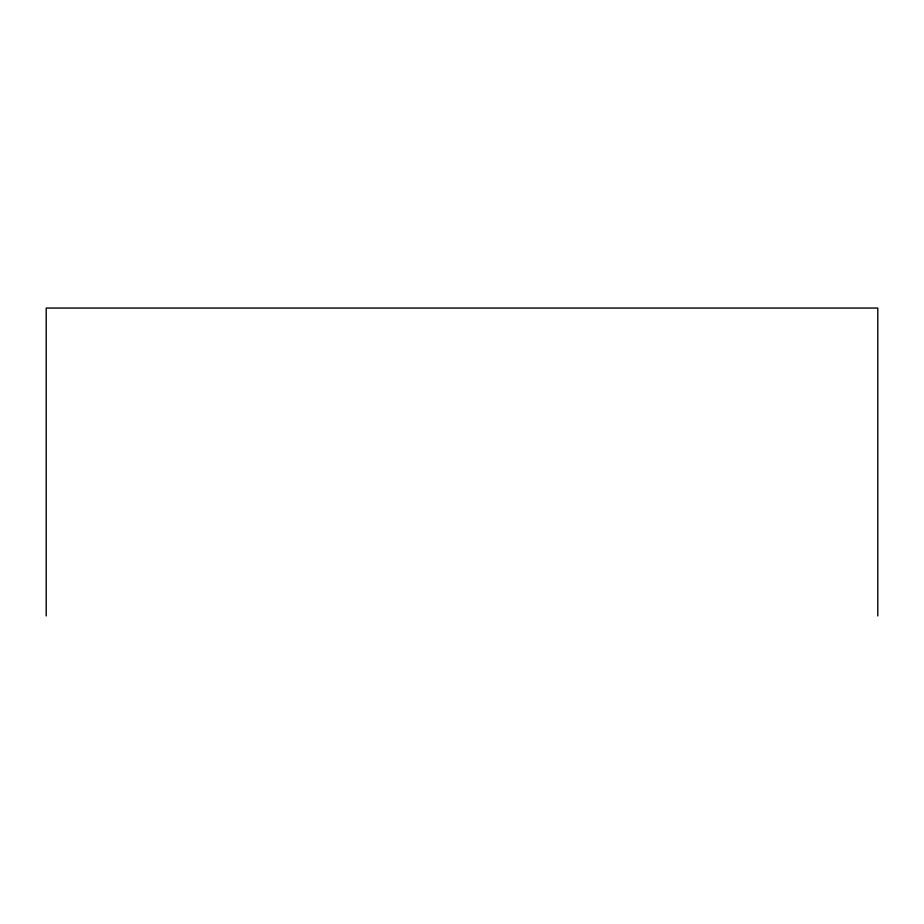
<?xml version="1.0" encoding="UTF-8"?>
<svg xmlns="http://www.w3.org/2000/svg" width="924" height="924" viewBox="0 0 924 924"><rect width="100%" height="100%" fill="white"/><g stroke="black" fill="none" stroke-linecap="round" stroke-linejoin="round"><path stroke-width="1.39" d="M877.8 615.95L877.8 308.05L46.2 308.05L46.2 615.95"/></g></svg>
